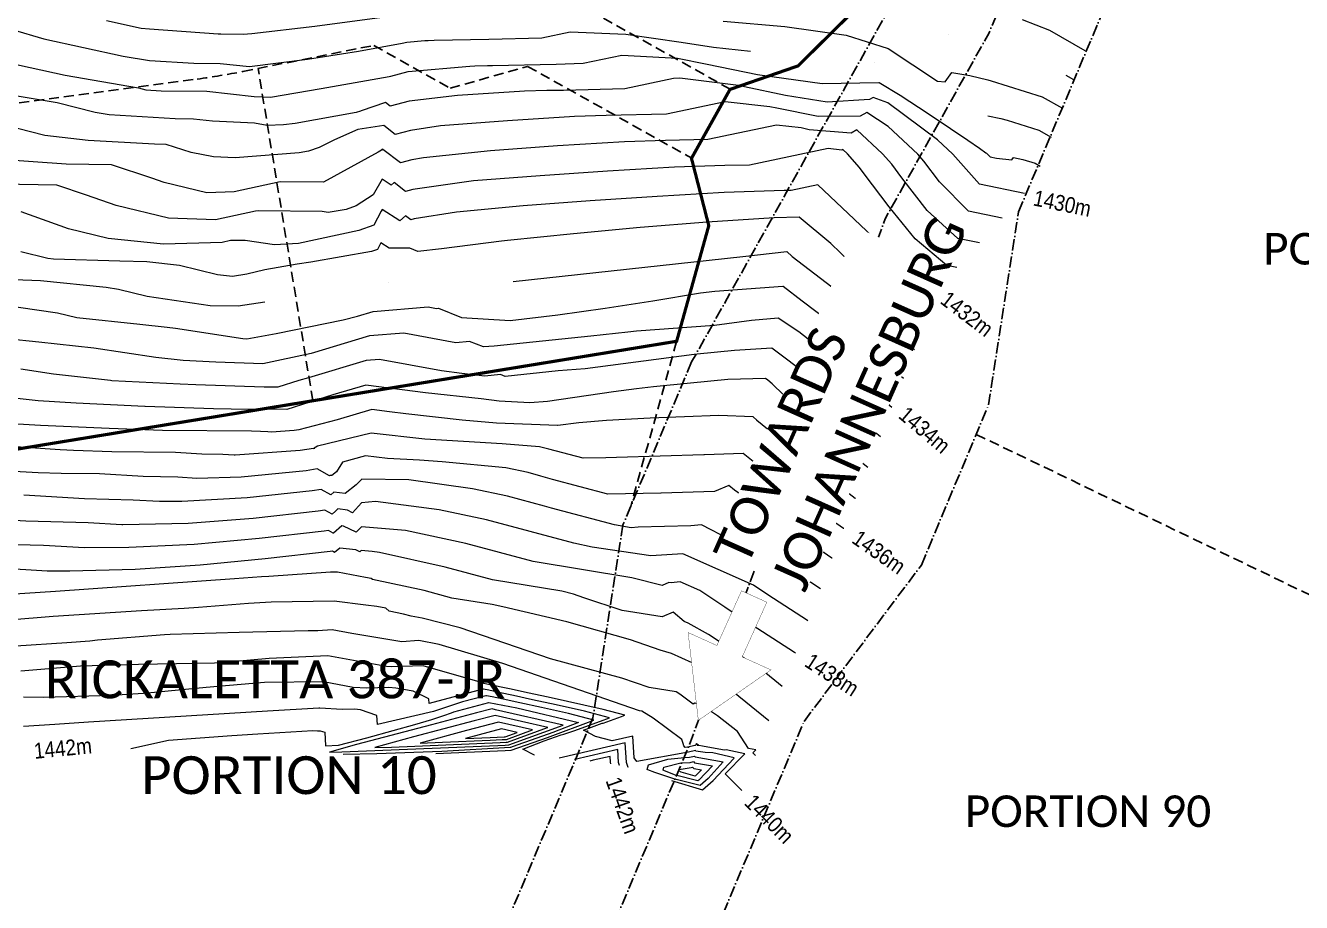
# Model space of a CAD drawing. Header units: metres. Extents: x 5688 to 19740, y -52 to 3406.
# Drawn here: x 8555.7 to 8959.8, y 1435.2 to 1712.8 of the extents above; entities that cross this region are included whole.
import ezdxf
from ezdxf.enums import TextEntityAlignment as Align

# ---------------------------------------------------------------- set-up
doc = ezdxf.new("R2010")
doc.units = ezdxf.units.M
doc.linetypes.add('ACAD_ISO10W100', pattern=[18, 12, -3, 0, -3])
doc.linetypes.add('HIDDEN', pattern=[9.525, 6.35, -3.175])
for name, color, linetype in [('CENTRELINES', 7, 'Continuous'), ('Contours', 7, 'Continuous'), ('DORPNAAM', 7, 'Continuous'), ('ERFNO', 7, 'Continuous'), ('ERFNOMMER', 7, 'Continuous'), ('LINES', 7, 'Continuous'), ('PWV_RESERVES', 7, 'Continuous'), ('SITE', 7, 'Continuous'), ('STRAATNAME', 7, 'Continuous')]:
    doc.layers.add(name, color=color, linetype=linetype)
doc.styles.add('CALIBRII', font='calibri.ttf')
doc.styles.add('MM-STANDARD', font='', dxfattribs={"height": 1})
doc.styles.add('Text_Style_1', font='calibri.ttf')
doc.styles.get('MM-STANDARD').set_extended_font_data('MM-STANDARD')

# ---------------------------------------------------------------- blocks, each defined once
blk = doc.blocks.new('CONTOURS-CG')
at = {"layer": 'Contours', "color": 253, "lineweight": 9, "true_color": 0xa1a3a5}
for points, elevation in [([(32356.83, 520.66), (32383.46, 514.82), (32406.72, 510.83), (32406.72, 510.83), (32409.02, 510.25), (32413.82, 509.87), (32428.34, 509.74), (32428.34, 509.74), (32443.35, 508.14), (32448.47, 507.9), (32464.51, 510.64), (32486.08, 514.44), (32486.61, 514.56), (32492.08, 515.99), (32492.09, 515.99), (32511.62, 517.69), (32513.19, 517.78), (32517.26, 517.92), (32518.82, 517.95), (32538.99, 518.36), (32547.57, 518.61), (32559.75, 521.14), (32559.75, 521.14), (32577.4, 520.23), (32586.8, 518.28), (32602.79, 515.07), (32623.19, 512.17), (32641.17, 512.52), (32641.25, 512.57), (32647.96, 508.54), (32656.79, 502.71), (32663.92, 497.96), (32669.34, 494.31), (32673.07, 491.76), (32675.11, 490.31), (32675.32, 490.15), (32675.73, 489.76), (32676.46, 488.95), (32678.49, 488.53), (32683.32, 488.09), (32683.82, 488.79), (32686.82, 488.17), (32690.71, 486.95), (32692.24, 486.07)], 1429.5), ([(32680.21, 469.59), (32680.21, 469.59), (32669.61, 471.77), (32660.43, 481.04), (32655.46, 487.65), (32653.5, 489.85), (32644.16, 498.62), (32637.43, 503.05), (32635.3, 501.83), (32621.97, 501.79), (32608.91, 504.36), (32606.69, 504.86), (32592.46, 506.37), (32573.89, 502.51), (32554.83, 502.07), (32544.81, 501.74), (32523.57, 500.43), (32502.37, 498.77), (32492.85, 497.33), (32487.99, 496.06), (32484.36, 498.89), (32484.36, 498.89), (32476.21, 497.69), (32468.79, 494.36), (32463.95, 491.91), (32460.56, 490.75), (32457.59, 490.26), (32437.32, 488.73), (32430.45, 489.04), (32423.35, 490.34), (32415.44, 492.92), (32415.44, 492.92), (32411.79, 492.97), (32390.72, 494.14), (32377, 495.72), (32355.04, 501.3)], 1430.5), ([(32665.91, 453.94), (32665.91, 453.94), (32662.75, 454.59), (32652.7, 463.08), (32644.46, 473.19), (32636.58, 483.62), (32635.1, 485.64), (32631.26, 489.94), (32629.78, 491.33), (32629.44, 491.14), (32625.16, 491.6), (32600.22, 486.41), (32592.41, 486.23), (32576.43, 485.71), (32555.19, 484.43), (32533.96, 483.02), (32512.76, 481.36), (32493.62, 478.67), (32491.27, 478.06), (32487.67, 480.86), (32486.74, 480.05), (32483.83, 481.89), (32481.07, 476.94), (32475.65, 473.52), (32472.44, 472.38), (32466.8, 471.42), (32464.82, 471.7), (32444.73, 471.88), (32443.74, 471.78), (32431.12, 469.04), (32431.12, 469.04), (32416.21, 469.57), (32399.66, 473.58), (32390.22, 476.91), (32380.82, 479.99), (32363.04, 480.38)], 1431.5), ([(32655.89, 436.95), (32644.14, 445.9), (32635.17, 452.7), (32635.14, 452.73), (32626.02, 461.56), (32615.97, 469.93), (32608.05, 469.67), (32586.82, 468.34), (32565.61, 466.62), (32544.44, 464.62), (32523.53, 462.49), (32521.67, 462.26), (32502.68, 459.88), (32495.2, 459.05), (32492.58, 460.14), (32486.04, 460.14), (32486.04, 460.14), (32483.49, 461.73), (32482.42, 459.69), (32480.51, 459.01), (32461.26, 455.61), (32456.94, 455.02), (32446.66, 453.28), (32440.97, 451.86), (32440.97, 451.86), (32436.47, 451.12), (32431.75, 451.62), (32419.7, 454.55), (32409.3, 455.72), (32400.75, 456.02), (32379.73, 456.6), (32378, 456.84), (32378, 456.84), (32369.43, 458.91)], 1432.5), ([(32362.79, 442.27), (32381.03, 439.64), (32387.15, 438.15), (32387.15, 438.15), (32407.1, 436.06), (32415.72, 435.13), (32418.43, 434.73), (32439.69, 431.46), (32440.99, 431.38), (32450.3, 433.1), (32471.49, 437.43), (32476.06, 438.56), (32480.99, 440.04), (32481.01, 440.04), (32498.46, 441.47), (32501.06, 440.99), (32501.06, 440.99), (32501.75, 441.06), (32509.02, 438.13), (32524.38, 437.23), (32539.47, 438.97), (32554.52, 441.07), (32569.55, 443.43), (32584.69, 445.97), (32589.23, 446.44), (32610.76, 448.06), (32610.83, 448.04), (32616.91, 443.43), (32633.74, 430.62), (32645.71, 421.65), (32648.95, 418.9)], 1433.5), ([(32641.67, 400.4), (32641.67, 400.4), (32641.09, 400.86), (32640.56, 401.37), (32624.59, 415.15), (32619.26, 419.42), (32607.3, 428.39), (32595.44, 427.73), (32583.63, 426.52), (32582.64, 426.42), (32548.15, 421.86), (32548.15, 421.86), (32539.63, 421.23), (32522.87, 419.49), (32521.35, 420.1), (32521.35, 420.1), (32516.41, 419.58), (32509.12, 420.4), (32502.71, 421.23), (32483.04, 424.89), (32483.01, 424.89), (32478.77, 424.54), (32460.5, 419.09), (32457.45, 418.15), (32450.79, 416.05), (32446.48, 416.09), (32424.85, 416.78), (32419.94, 417), (32398.23, 418.14), (32397.87, 418.17), (32379.72, 420.25), (32369.41, 421.78)], 1434.5), ([(32633.77, 380.82), (32633.71, 380.86), (32616.62, 394.17), (32602.59, 405.59), (32602.52, 405.65), (32601.42, 406.72), (32590.51, 407.15), (32579.63, 406.73), (32568.75, 406.23), (32554.97, 405.51), (32546.15, 404.81), (32539.49, 403.92), (32539.45, 403.92), (32520.1, 404.74), (32509.18, 405.64), (32491.32, 407.67), (32486.15, 408.25), (32480.59, 408.97), (32469.65, 405.72), (32457.49, 402.63), (32456, 402.39), (32448.85, 401.89), (32447.62, 401.96), (32445.35, 402.02), (32442.51, 402.18), (32442.5, 402.18), (32414.33, 402.41), (32397.4, 402.99), (32375.69, 403.97), (32353.98, 405.24)], 1435.5), ([(32626.45, 361.92), (32626.34, 361.99), (32608.38, 374.4), (32595.51, 383.51), (32595.5, 383.52), (32593.63, 384.96), (32589.11, 383.06), (32572.26, 382.51), (32572.08, 382.51), (32555.33, 382.27), (32537.79, 386.82), (32534.15, 387.95), (32530.1, 389.04), (32523.07, 390.53), (32502.86, 392.42), (32495.65, 392.94), (32485.61, 393.52), (32485.61, 393.52), (32478.63, 394.31), (32471.26, 392.36), (32469.41, 389.27), (32467.92, 388.09), (32467.32, 388.17), (32467.14, 388.02), (32463.33, 390.2), (32459.8, 389.62), (32439.21, 387.58), (32425.14, 387.2), (32419.2, 387.56), (32408.18, 387.84), (32394.38, 388.63), (32394.38, 388.63), (32382.19, 388.73), (32374.86, 388.98), (32351.9, 390.2)], 1436.5), ([(32618.73, 342.1), (32618.57, 342.2), (32605.99, 350.36), (32605.99, 350.36), (32601.48, 353.37), (32579.1, 363.3), (32579.09, 363.3), (32569, 362.66), (32550.38, 365.45), (32544.53, 366.7), (32516.95, 374.1), (32501.9, 377.29), (32481.75, 379.91), (32477.36, 379.45), (32474.42, 376.35), (32474.42, 376.35), (32472.86, 377.13), (32469.86, 377.53), (32469.09, 376.86), (32467.99, 375.89), (32467.98, 375.89), (32465.71, 377.19), (32463.6, 376.84), (32443.03, 374.56), (32422.4, 372.95), (32401.7, 372.52), (32401.43, 372.52), (32390.77, 373.16), (32371.01, 373.66), (32358.35, 374.39)], 1437.5), ([(32610.6, 321.33), (32604.22, 326.5), (32587.24, 337.77), (32580.81, 341.34), (32579.47, 341.95), (32576.02, 344.89), (32572.6, 343.41), (32559.93, 345.37), (32547.78, 349.4), (32544.49, 350.57), (32540.82, 351.5), (32518.78, 355.13), (32518.78, 355.13), (32503.79, 359.16), (32483.02, 363.71), (32480.72, 364.06), (32477.25, 364.36), (32476.83, 363.92), (32475.5, 364.59), (32470.42, 365.16), (32468.82, 363.76), (32468.09, 364.19), (32467.4, 364.07), (32446.83, 361.73), (32426.24, 359.73), (32405.6, 358.34), (32384.89, 357.87), (32377.73, 357.83), (32362.35, 358.76)], 1438.5), ([(32602.07, 299.52), (32602.07, 299.52), (32601.26, 300.35), (32602.23, 301.34), (32599.85, 301.76), (32599.92, 301.76), (32596.42, 307.08), (32590.12, 312.03), (32585.61, 314.99), (32583, 316.07), (32582.95, 316.08), (32582.38, 315.75), (32578.18, 318.87), (32576.94, 319.64), (32568.41, 320.97), (32559.82, 323.95), (32559.81, 323.95), (32537.17, 330.13), (32508.61, 339.92), (32508.61, 339.92), (32496.55, 342.99), (32493.03, 343.57), (32493.03, 343.57), (32490.63, 344.21), (32486.11, 345.17), (32484.99, 346.15), (32484.99, 346.15), (32482.18, 346.68), (32478.72, 347.13), (32468.67, 348.35), (32448.76, 348.01), (32441.5, 347.62), (32425.71, 346.3), (32421.11, 346), (32407.69, 345.28), (32379.71, 343.51), (32365.67, 342.35)], 1439.5), ([(32575.5, 291.54), (32585.33, 288.59), (32588.72, 291.55), (32595.3, 298.53), (32595.35, 298.77), (32588.58, 300.32), (32586.16, 300.4), (32583.24, 300.92), (32583.14, 301.04), (32580.89, 300.52), (32564.58, 297.59), (32563.68, 298.72), (32563.29, 305.6), (32556.76, 304.09), (32551.48, 305.49), (32547.64, 307.49), (32553.51, 309.7), (32553.82, 309.74), (32559.67, 311.82), (32560.69, 312.24), (32553.82, 314.06), (32536.43, 317.94), (32529.87, 319.38), (32524.74, 320.49), (32521.04, 321.27), (32518.76, 321.73), (32517.92, 321.86), (32516.07, 322.28), (32514.13, 322.94), (32496.86, 327.9), (32486.86, 327.53), (32485.25, 327.63), (32466.63, 331.02), (32466.63, 331.02), (32448.06, 330.23), (32436.26, 329.1), (32430.81, 328.75), (32406.7, 328.28), (32388.28, 327.78), (32369.37, 326.2)], 1440.5), ([(32500.82, 300.16), (32522.8, 301.07), (32524.77, 301.16), (32536.24, 305.21), (32550.96, 310.7), (32542.89, 312.78), (32534.31, 314.69), (32527.42, 316.2), (32522.24, 317.31), (32518.74, 318.04), (32516.95, 318.37), (32516.72, 318.4), (32509.36, 316.44), (32500.12, 313.41), (32482.37, 309.26), (32482.17, 312.16), (32476.96, 313.95), (32475.09, 314.19), (32471.22, 314.05), (32464.15, 314.46), (32463.85, 314.51), (32447.54, 313.48), (32390.83, 310.05), (32380.16, 309.36), (32380.16, 309.36), (32370.28, 308.66)], 1441.5), ([(32686.54, 532.47), (32695.2, 529.07), (32706.42, 522.66)], 1427.5), ([(32396.56, 532.12), (32407.56, 529.7), (32410.18, 529.49), (32431.96, 527.96), (32432.77, 527.92), (32439.8, 527.86), (32442.56, 528.02), (32462.57, 530.41), (32483.82, 533.24)], 1428.5), ([(32591.91, 531.92), (32611.45, 530.23), (32630.81, 527.56), (32644.12, 523.27), (32659.74, 512.99), (32659.74, 512.99), (32662.19, 512.76), (32664.27, 515.68), (32664.27, 515.68), (32670.05, 514.79), (32675.72, 513.36), (32676.76, 513.09), (32692.96, 508.01), (32699.33, 504.37)], 1428.5), ([(32366.63, 529.31), (32376.7, 526.39), (32401.87, 520.86), (32410.13, 519.44), (32424.22, 518.63), (32432.56, 518.55), (32432.57, 518.55), (32441.86, 517.56), (32441.87, 517.56), (32460.25, 519.93), (32476.34, 522.47), (32490.23, 524.93), (32491.7, 525.32), (32497.38, 525.8), (32498.48, 525.84), (32500.32, 525.88), (32517.69, 526.23), (32534.41, 526.66), (32543.4, 528.53), (32543.4, 528.53), (32561.07, 527.78), (32578.56, 525.34), (32588.86, 523.71), (32600.48, 522.48)], 1429), ([(32687.37, 477.41), (32687.36, 477.41), (32673.03, 480.36), (32664.62, 489.8), (32659.74, 494.39), (32644.02, 506.13), (32639.34, 507.81), (32638.23, 507.18), (32624.79, 506.35), (32611.58, 508.41), (32598.64, 511.14), (32596.74, 511.57), (32578.15, 513.85), (32576.1, 513.76), (32560.73, 510.56), (32541.29, 510.02), (32537.31, 510.02), (32536.05, 509.99), (32529, 509.76), (32507.77, 508.39), (32492.47, 506.66), (32486.35, 505.06), (32484.94, 506.17), (32484.93, 506.17), (32477.26, 503.59), (32476.97, 503.44), (32475.65, 502.99), (32456.26, 499.55), (32452.63, 499.16), (32447.42, 498.93), (32443.47, 499.65), (32430.08, 500.3), (32424.12, 500.93), (32424.11, 500.93), (32418.34, 500.98), (32397.37, 502.32), (32393.01, 502.99), (32380.88, 506.06), (32365.04, 508.78)], 1430), ([(32673.06, 461.77), (32673.06, 461.77), (32666.18, 463.18), (32656.53, 472.03), (32648.49, 482.32), (32645.28, 486.64), (32642.38, 489.9), (32634.23, 497.55), (32632.37, 496.49), (32619.16, 497.59), (32616.63, 498.15), (32608.81, 498.98), (32587.05, 494.46), (32573.62, 494.15), (32560.62, 493.72), (32539.38, 492.44), (32518.16, 490.95), (32497.01, 488.64), (32493.23, 488), (32489.63, 487.06), (32484.11, 491.36), (32484.04, 491.3), (32483.83, 491.44), (32483.62, 491.07), (32482.6, 490.43), (32465.33, 480.99), (32451.61, 481.04), (32437.04, 477.88), (32428.35, 477.63), (32414.77, 480.91), (32410.92, 482.28), (32398.13, 486.45), (32383.76, 486.66), (32362.72, 488.18)], 1431), ([(32358.89, 450.47), (32375.61, 449.87), (32396.44, 447.77), (32400.36, 447.1), (32409.45, 444.88), (32409.45, 444.88), (32429.37, 441.97), (32438.28, 441.87), (32446.7, 443.08)], 1433), ([(32659.33, 445.94), (32657.76, 447.13), (32656.56, 448.04), (32656.56, 448.04), (32655.34, 449.22), (32648.1, 455.25), (32646.44, 456.83), (32637.32, 465.59), (32621.91, 480.13), (32613.38, 478.36), (32611.19, 478.31), (32592.24, 477.69), (32571, 476.42), (32549.77, 475.05), (32528.55, 473.5), (32507.38, 471.48), (32494, 469.34), (32492.9, 469.05), (32491.23, 470.36), (32489.44, 468.79), (32483.83, 472.34), (32483.52, 471.78), (32481.19, 467.38), (32476.47, 465.69), (32457.35, 461.54), (32449.8, 461.17), (32440.43, 462.49), (32435.87, 462.51), (32433.14, 461.92), (32433.14, 461.92), (32414.59, 461.32), (32397.1, 463.2), (32384.54, 466.24), (32369.53, 471.55)], 1432), ([(32700.45, 514.9), (32702.88, 513.51)], 1428), ([(32645.32, 409.66), (32632.48, 420.53), (32615.84, 433.61), (32609.32, 437.9), (32600.89, 437.22), (32589.09, 435.66), (32589.09, 435.66), (32564.43, 433.83), (32561.69, 433.55), (32549.99, 432.26), (32519.39, 429.09), (32515.95, 428.81), (32511.55, 430.58), (32511.55, 430.58), (32507.18, 430.12), (32490.73, 433.18), (32479.89, 432.29), (32461.43, 426.76), (32446.03, 423.49), (32431.21, 424), (32420.79, 424.55), (32412.22, 425.53), (32392.56, 428.45), (32392.56, 428.45), (32375.11, 430.34), (32364.89, 431.41)], 1434), ([(32675.66, 501.93), (32679.79, 501.15), (32681.79, 500.63), (32691.83, 497.48), (32695.79, 495.22)], 1429), ([(32637.72, 390.61), (32637.69, 390.63), (32621.84, 403.22), (32621.8, 403.26), (32607.39, 417.16), (32606.03, 418.31), (32605.27, 418.88), (32593.39, 418.52), (32581.57, 417.4), (32569.76, 416.18), (32564.4, 415.61), (32557.16, 414.65), (32536.24, 411.51), (32530.68, 411.16), (32530.67, 411.16), (32520.97, 411.71), (32515.24, 412.36), (32497.64, 414.33), (32497.63, 414.33), (32478.72, 416.77), (32468.21, 413.65), (32453.64, 409.06), (32436.02, 409.13), (32430.4, 409.25), (32408.79, 409.99), (32408.67, 409.99), (32386.95, 411), (32374.94, 411.78), (32353.92, 414.08)], 1435), ([(32630.08, 371.33), (32630.03, 371.37), (32616.24, 380.99), (32616.23, 381), (32604.57, 390), (32598.17, 395.05), (32585.94, 394.71), (32585.79, 394.71), (32585.79, 394.71), (32558.13, 393.79), (32554.7, 393.71), (32554.7, 393.71), (32547.51, 393.6), (32536.68, 396.51), (32533.66, 397.15), (32521.89, 398.19), (32497.4, 399.58), (32497.4, 399.58), (32480.36, 401.52), (32463.43, 397.41), (32462.37, 396.76), (32462.29, 396.62), (32462.14, 396.7), (32457.9, 396), (32437.26, 394.55), (32436.99, 394.55), (32433.41, 394.76), (32426.76, 394.93), (32418.44, 395.41), (32418.44, 395.41), (32398.26, 395.57), (32386.13, 395.99), (32381.93, 396.21), (32361.37, 397.58)], 1436), ([(32525.34, 449.52), (32598.11, 457.4), (32612.06, 459.02), (32613.71, 457.42), (32629.89, 445.14), (32630.27, 444.86), (32652.45, 427.97)], 1433), ([(32622.71, 352.26), (32622.67, 352.29), (32619.6, 354.27), (32618.51, 355), (32618.51, 355.01), (32613.05, 357.42), (32609.82, 359.15), (32593.97, 367.92), (32584.96, 372.46), (32581.68, 372.21), (32564.92, 371.74), (32562.73, 371.6), (32557.41, 372.48), (32537.48, 377.78), (32535.32, 378.4), (32523.52, 381.57), (32512.49, 383.91), (32492.36, 386.72), (32477.41, 387), (32475.68, 385.17), (32472.14, 382.38), (32468.59, 382.85), (32468.59, 382.85), (32467.56, 381.96), (32464.52, 383.69), (32461.7, 383.23), (32441.12, 381.03), (32420.46, 379.92), (32413.29, 379.86), (32404.99, 380.36), (32389.59, 380.75), (32370.33, 381.86)], 1437), ([(32614.75, 331.93), (32614.47, 332.12), (32596.04, 344.04), (32592.38, 346.44), (32592.37, 346.44), (32584.45, 351.74), (32578.22, 354.5), (32575.37, 354.17), (32574.63, 354.21), (32572.57, 353.31), (32572.57, 353.31), (32562.95, 355.76), (32531.65, 360.92), (32531.65, 360.92), (32510.37, 366.63), (32491.31, 370.67), (32477.3, 371.91), (32476.61, 371.18), (32475.63, 370.14), (32475.62, 370.14), (32471.66, 372.14), (32471.12, 372.21), (32468.41, 369.83), (32468.4, 369.83), (32466.9, 370.69), (32465.5, 370.46), (32444.93, 368.14), (32424.32, 366.28), (32403.66, 365.31), (32389.58, 365.18), (32376.56, 365.96), (32359.74, 366.39)], 1438), ([(32606.34, 310.44), (32589.56, 324.04), (32582.08, 328.79), (32575.49, 331.8), (32571.93, 332.85), (32562.5, 336.08), (32562.49, 336.08), (32542.41, 341.81), (32522.08, 346.53), (32518.68, 347.25), (32505.9, 349.35), (32505.9, 349.35), (32497.21, 351.68), (32480.79, 355.17), (32480.34, 355.56), (32478.6, 355.89), (32469.74, 357.5), (32469.2, 357.57), (32468.11, 357.54), (32467.47, 357.49), (32447.98, 356.2), (32445.67, 356.04), (32437.09, 355.41), (32380.41, 351.44), (32365.87, 350.49)], 1439), ([(32532.07, 299.57), (32532.07, 299.57), (32528.4, 301.48), (32535.17, 304.15), (32540.58, 306), (32541.39, 306.21), (32544.59, 307.32), (32553.01, 310.39), (32555.83, 311.47), (32547.98, 313.5), (32539, 315.51), (32531.48, 317.17), (32525.42, 318.5), (32520.82, 319.48), (32517.68, 320.13), (32516.01, 320.45), (32515.73, 320.48), (32498.76, 315.97), (32498.67, 317.4), (32493.65, 319.87), (32488.19, 320.77), (32485.97, 321.05), (32479.04, 320.79), (32474.7, 321.04), (32465.25, 322.77), (32465.24, 322.77), (32446.63, 322.58), (32428.1, 321.07), (32409.59, 319.28), (32408.32, 319.16), (32398.12, 318.51), (32376.74, 317.84), (32370.28, 317.96)], 1441), ([(32597.76, 288.44), (32597.76, 288.44), (32592.55, 293.71), (32598.79, 300.06), (32592.78, 301.29), (32592.34, 301.2), (32585.87, 302.31), (32583.61, 302.75), (32584.01, 302.76), (32583.46, 303.23), (32583.17, 303.06), (32583.34, 302.85), (32582.98, 302.67), (32580.61, 302.12), (32579.8, 301.98), (32579.38, 302.51), (32579.16, 303.26), (32578.79, 304.53), (32578.78, 304.55), (32569.69, 311.3), (32566.1, 313.51), (32565.39, 313.62), (32522.14, 328.59), (32522.12, 328.59), (32501.92, 334.61), (32495.52, 335.85), (32490.14, 335.44), (32474.26, 338.14), (32468.02, 339.28), (32463.51, 338.99), (32460.48, 338.93), (32438.59, 338.41), (32416.7, 337.79), (32414.89, 337.7), (32393.74, 335.96), (32391.3, 335.73), (32383.94, 335.12), (32367.79, 334.06)], 1440), ([(32404.25, 301.75), (32404.26, 301.76), (32416.17, 304.31), (32416.23, 304.32), (32436.22, 305.78), (32444.49, 306.33), (32461.88, 307.39), (32463.4, 307.3), (32464.2, 307.33), (32465.68, 306.91), (32465.97, 302.55), (32470.04, 302.8), (32479.04, 305.09), (32487.37, 307.37), (32494.2, 309.3), (32499.56, 310.89), (32503.44, 312.13), (32505.85, 313), (32506.62, 313.36), (32517.7, 316.31), (32526.49, 314.54), (32546.1, 309.92), (32537.96, 306.82), (32531.04, 304.33), (32526.55, 302.74), (32524.5, 302.05), (32524.38, 302.01), (32502.77, 300.78), (32482.22, 300.05), (32471.53, 299.82), (32471.5, 299.82)], 1442), ([(32541.23, 309.15), (32519.77, 313.98), (32518.69, 314.22), (32513.75, 312.96), (32499.45, 309.2), (32475.78, 302.93), (32467.16, 300.51), (32471.11, 300.62), (32520.5, 302.7), (32522.81, 302.81), (32523.9, 302.86), (32523.99, 302.87), (32541.15, 309.12), (32541.23, 309.15)], 1442.5), ([(32536.37, 308.38), (32519.68, 312.13), (32513.05, 310.44), (32493.84, 305.38), (32481.53, 301.98), (32486.84, 302.14), (32521.21, 303.6), (32523.19, 303.7), (32523.6, 303.73), (32536.28, 308.34), (32536.37, 308.38)], 1443), ([(32531.5, 307.6), (32520.67, 310.04), (32510.57, 307.46), (32495.89, 303.45), (32503.01, 303.68), (32518.09, 304.33), (32521.9, 304.51), (32523.22, 304.58), (32531.5, 307.6)], 1443.5), ([(32526.64, 306.83), (32521.65, 307.95), (32510.26, 304.92), (32518.08, 305.19), (32522.52, 305.41), (32522.83, 305.44), (32526.64, 306.83)], 1444), ([(32561.8, 295.73), (32561.8, 295.73), (32561.23, 297.32), (32560.88, 303.48), (32539.98, 298.64), (32539.88, 298.62)], 1441), ([(32559.07, 296.29), (32559.07, 296.29), (32558.7, 297.33), (32558.47, 301.35), (32544.85, 298.2), (32544.75, 298.18)], 1441.5), ([(32556.34, 296.86), (32556.34, 296.86), (32556.16, 297.34), (32556.06, 299.23), (32550.7, 297.99), (32549.62, 297.74)], 1442), ([(32581.17, 298.92), (32581.17, 298.92), (32582.83, 299.3), (32583.04, 299.06), (32591.9, 297.49), (32587.15, 292.18), (32584.56, 290.03), (32576.52, 292.02), (32570.26, 294.15), (32568.05, 295), (32567.85, 295.1), (32568.18, 296.59), (32574.34, 298.29), (32579.68, 298.85), (32581.16, 298.92), (32581.17, 298.92)], 1441), ([(32581.44, 297.32), (32581.45, 297.33), (32582.52, 297.57), (32582.83, 297.2), (32588.46, 296.21), (32584.21, 291.69), (32583.8, 291.47), (32576.83, 293.26), (32573.32, 294.63), (32572.86, 294.86), (32573.08, 295.82), (32578.49, 297.2), (32581.44, 297.32), (32581.44, 297.32)], 1441.5), ([(32581.72, 295.73), (32581.73, 295.73), (32582.2, 295.84), (32582.62, 295.35), (32585.01, 294.92), (32583.03, 292.91), (32578.58, 294.25), (32577.87, 294.62), (32577.97, 295.05), (32581.72, 295.73)], 1442)]:
    blk.add_lwpolyline(points, dxfattribs=dict(at, elevation=elevation))
at = {"layer": 'Contours', "color": 253, "lineweight": 0, "true_color": 0xa1a3a5}
for points, elevation in [([(32663.15, 527.72), (32663.15, 527.72)], 1428), ([(32639.91, 518.83), (32639.91, 518.83)], 1429), ([(32485.8, 449.37), (32485.8, 449.37)], 1433)]:
    blk.add_lwpolyline(points, dxfattribs=dict(at, elevation=elevation))
at = {"layer": 'Contours', "color": 253, "true_color": 0xa1a3a5, "style": 'MM-STANDARD', "width": 0.9}
for s, rotation, p in [('1430m', 348.3944, (32699.3, 474.27, 1429.82)), ('1432m', 322.7128, (32669.13, 439.29, 1431.92)), ('1434m', 319.7168, (32655.71, 402.56, 1434.48)), ('1436m', 325.0868, (32641.24, 363.87, 1436.84)), ('1438m', 327.0392, (32626.37, 325.07, 1438.19)), ('1442m', 5.5113, (32382.73, 301.84, 1441.87)), ('1442m', 289.6943, (32560.05, 283.76, 1440.37)), ('1440m', 314.7346, (32606.51, 279.43, 1440.37))]:
    blk.add_text(s, height=5, rotation=rotation, dxfattribs=at).set_placement(p, align=Align.MIDDLE)
blk = doc.blocks.new('PYL')
at = {"color": 251, "true_color": 0x636466}
blk.add_wipeout([(9292.82, 3010.73), (9289.85, 3029.49), (9279.97, 3027.93), (9290.44, 3053.9), (9308.41, 3032.43), (9298.53, 3030.87), (9301.5, 3012.1)], dxfattribs=at)
at = {"color": 251, "lineweight": 5, "true_color": 0x636466, "const_width": 0.1}
blk.add_lwpolyline([(9292.82, 3010.73), (9289.85, 3029.49), (9279.97, 3027.93), (9290.44, 3053.9), (9308.41, 3032.43), (9298.53, 3030.87), (9301.5, 3012.1)], close=True, dxfattribs=at)

msp = doc.modelspace()

# ---------------------------------------------------------------- linework, layer by layer
at = {"layer": 'CENTRELINES', "color": 251, "linetype": 'ACAD_ISO10W100', "ltscale": 0.3, "true_color": 0x636466, "flags": 128}
msp.add_lwpolyline([(9121.389, 3162.307), (9125.192, 3142.126), (9135.868, 3062.78), (9146.056, 2963.58), (9154.981, 2749.281), (9141.158, 2584.353), (9120.496, 2445.944), (9090.231, 2309.29), (9050.461, 2174.989), (8997.135, 2033.909), (8860.86, 1710.44), (8827.957, 1651.575), (8765.999, 1485.201), (8558.037, 991.86), (8518.188, 900.211), (8480.225, 787.693), (8455.144, 690.894), (8436.634, 592.555), (8424.683, 492.98), (8420.386, 425.866), (8419.951, 399.383)], dxfattribs=at)
at = {"layer": 'LINES', "color": 251, "linetype": 'HIDDEN', "ltscale": 0.5, "true_color": 0x636466}
msp.add_line((8856.804, 1583.364), (9024.366, 1502.756), dxfattribs=at)
for points in [[(8778.906, 1692.601), (8726.052, 1722.156), (8719.234, 1746.271, 0.1569437), (8739.001, 1894.092), (8746.914, 1905.673), (8743.033, 1919.471)], [(8516.328, 1267.632), (8237.349, 1280.942), (8119.036, 1261.638), (8099.765, 1263.437), (7991.584, 1302.669), (7982.597, 1321.884), (8001.582, 1374.234), (7983.036, 1600.703), (7996.807, 1616.045), (8249.274, 1622.646, 0.063368), (8352.201, 1638.486), (8365.853, 1642.401), (8401.467, 1652.614), (8474.442, 1673.541, -0.0367182), (8530.079, 1685.159), (8610.1, 1695.822, 0.0160308), (8624.55, 1698.221), (8665.988, 1706.473), (8690.228, 1692.918), (8714.728, 1699.845), (8766.705, 1670.78)]]:
    msp.add_lwpolyline(points, format="xyb", dxfattribs=at)
for points in [[(8838.095, 1737.26), (8800.371, 1699.993), (8778.843, 1692.593), (8766.594, 1670.688), (8772.101, 1649.437), (8747.378, 1560.576)], [(8646.689, 1594.029), (8629.352, 1699.177)]]:
    msp.add_lwpolyline(points, dxfattribs=at)
at = {"layer": 'PWV_RESERVES', "color": 251, "linetype": 'ACAD_ISO10W100', "ltscale": 0.3, "true_color": 0x636466}
for points in [[(8582.205, 970.711), (8802.286, 1492.513), (8839.425, 1541.977), (8860.704, 1592.653), (8870.195, 1653.781), (9025.139, 2021.094), (9044.737, 2069.541), (9074.363, 2105.206), (9079.566, 2119.655), (9079.444, 2164.965), (9119.868, 2301.318), (9150.652, 2440.042), (9171.596, 2580.579), (9182.711, 2722.377), (9199.229, 2768.694), (9197.492, 2786.084), (9184.342, 2844.156), (9177.017, 2986.158), (9159.762, 3127.191), (9152.559, 3167.142)], [(9090.677, 3156.173), (9094.323, 3136.802), (9104.81, 3058.76), (9114.833, 2960.998), (9120.539, 2823.427), (9106.331, 2776.45), (9107.958, 2759.84), (9119.878, 2705.308), (9109.998, 2587.669), (9089.624, 2451.353), (9059.81, 2316.848), (9020.657, 2184.715), (8967.923, 2045.274), (8832.497, 1723.978), (8766.676, 1606.269), (8744.897, 1554.703), (8735.417, 1493.585), (8528.941, 1004.011)]]:
    msp.add_lwpolyline(points, dxfattribs=at)
at = {"layer": 'SITE', "color": 251, "linetype": 'HIDDEN', "ltscale": 0.5, "true_color": 0x636466, "const_width": 1}
msp.add_lwpolyline([(6784.004, 2963.686), (7258.675, 3190.481), (7191.925, 2565.303), (7284.521, 2199), (7363.739, 1884.614), (7754.762, 1822.518), (8737.631, 1918.897), (8922.328, 1937.1), (8838.095, 1737.26), (8800.371, 1699.993), (8778.82, 1692.551), (8766.618, 1670.73), (8772.101, 1649.437), (8761.914, 1612.824), (8530.153, 1574.947), (8515.751, 1256.764), (8244.292, 1269.046), (7913.848, 1215.042), (7872.637, 1467.487), (7207.92, 1358.849), (7024.666, 1328.899)], dxfattribs=at)

# ---------------------------------------------------------------- block references
at = {"layer": 'Contours', "color": 215, "linetype": 'Continuous', "true_color": 0xa953a0}
msp.add_blockref('CONTOURS-CG', (-23815.222, 1182.208), dxfattribs=at)

# ---------------------------------------------------------------- texts
at = {"layer": 'DORPNAAM', "color": 251, "linetype": 'Continuous', "true_color": 0x636466, "style": 'CALIBRII'}
msp.add_text('RICKALETTA 387-JR', height=12, dxfattribs=at).set_placement((8634.719, 1505.802), align=Align.MIDDLE_CENTER)
at = {"layer": 'ERFNO', "color": 251, "linetype": 'Continuous', "true_color": 0x636466, "style": 'CALIBRII'}
msp.add_text('PORTION 10', height=12, dxfattribs=at).set_placement((8639.109, 1475.476), align=Align.MIDDLE_CENTER)
at = {"layer": 'ERFNOMMER', "color": 251, "linetype": 'Continuous', "true_color": 0x636466, "style": 'CALIBRII'}
for s, p in [('PORTION 89', (8986.707, 1642.11)), ('PORTION 90', (8892.203, 1464.054))]:
    msp.add_text(s, height=10, dxfattribs=at).set_placement(p, align=Align.MIDDLE_CENTER)

# ---------------------------------------------------------------- next in the draw order: block references
at = {"linetype": 'Continuous', "rotation": 146.741284644797}
msp.add_blockref('PYL', (18212.308, -1048.566), dxfattribs=at)

# ---------------------------------------------------------------- next in the draw order: texts
at = {"layer": 'STRAATNAME', "color": 251, "linetype": 'Continuous', "true_color": 0x636466, "insert": (8802.599, 1532.938), "char_height": 12, "width": 112.48615, "attachment_point": 7, "rotation": 65.93985, "style": 'Text_Style_1', "bg_fill": 3, "box_fill_scale": 1, "bg_fill_color": 256, "bg_fill_transparency": 0}
msp.add_mtext('\\pxql;TOWARDS JOHANNESBURG', dxfattribs=at)

doc.saveas('drawing.dxf')
